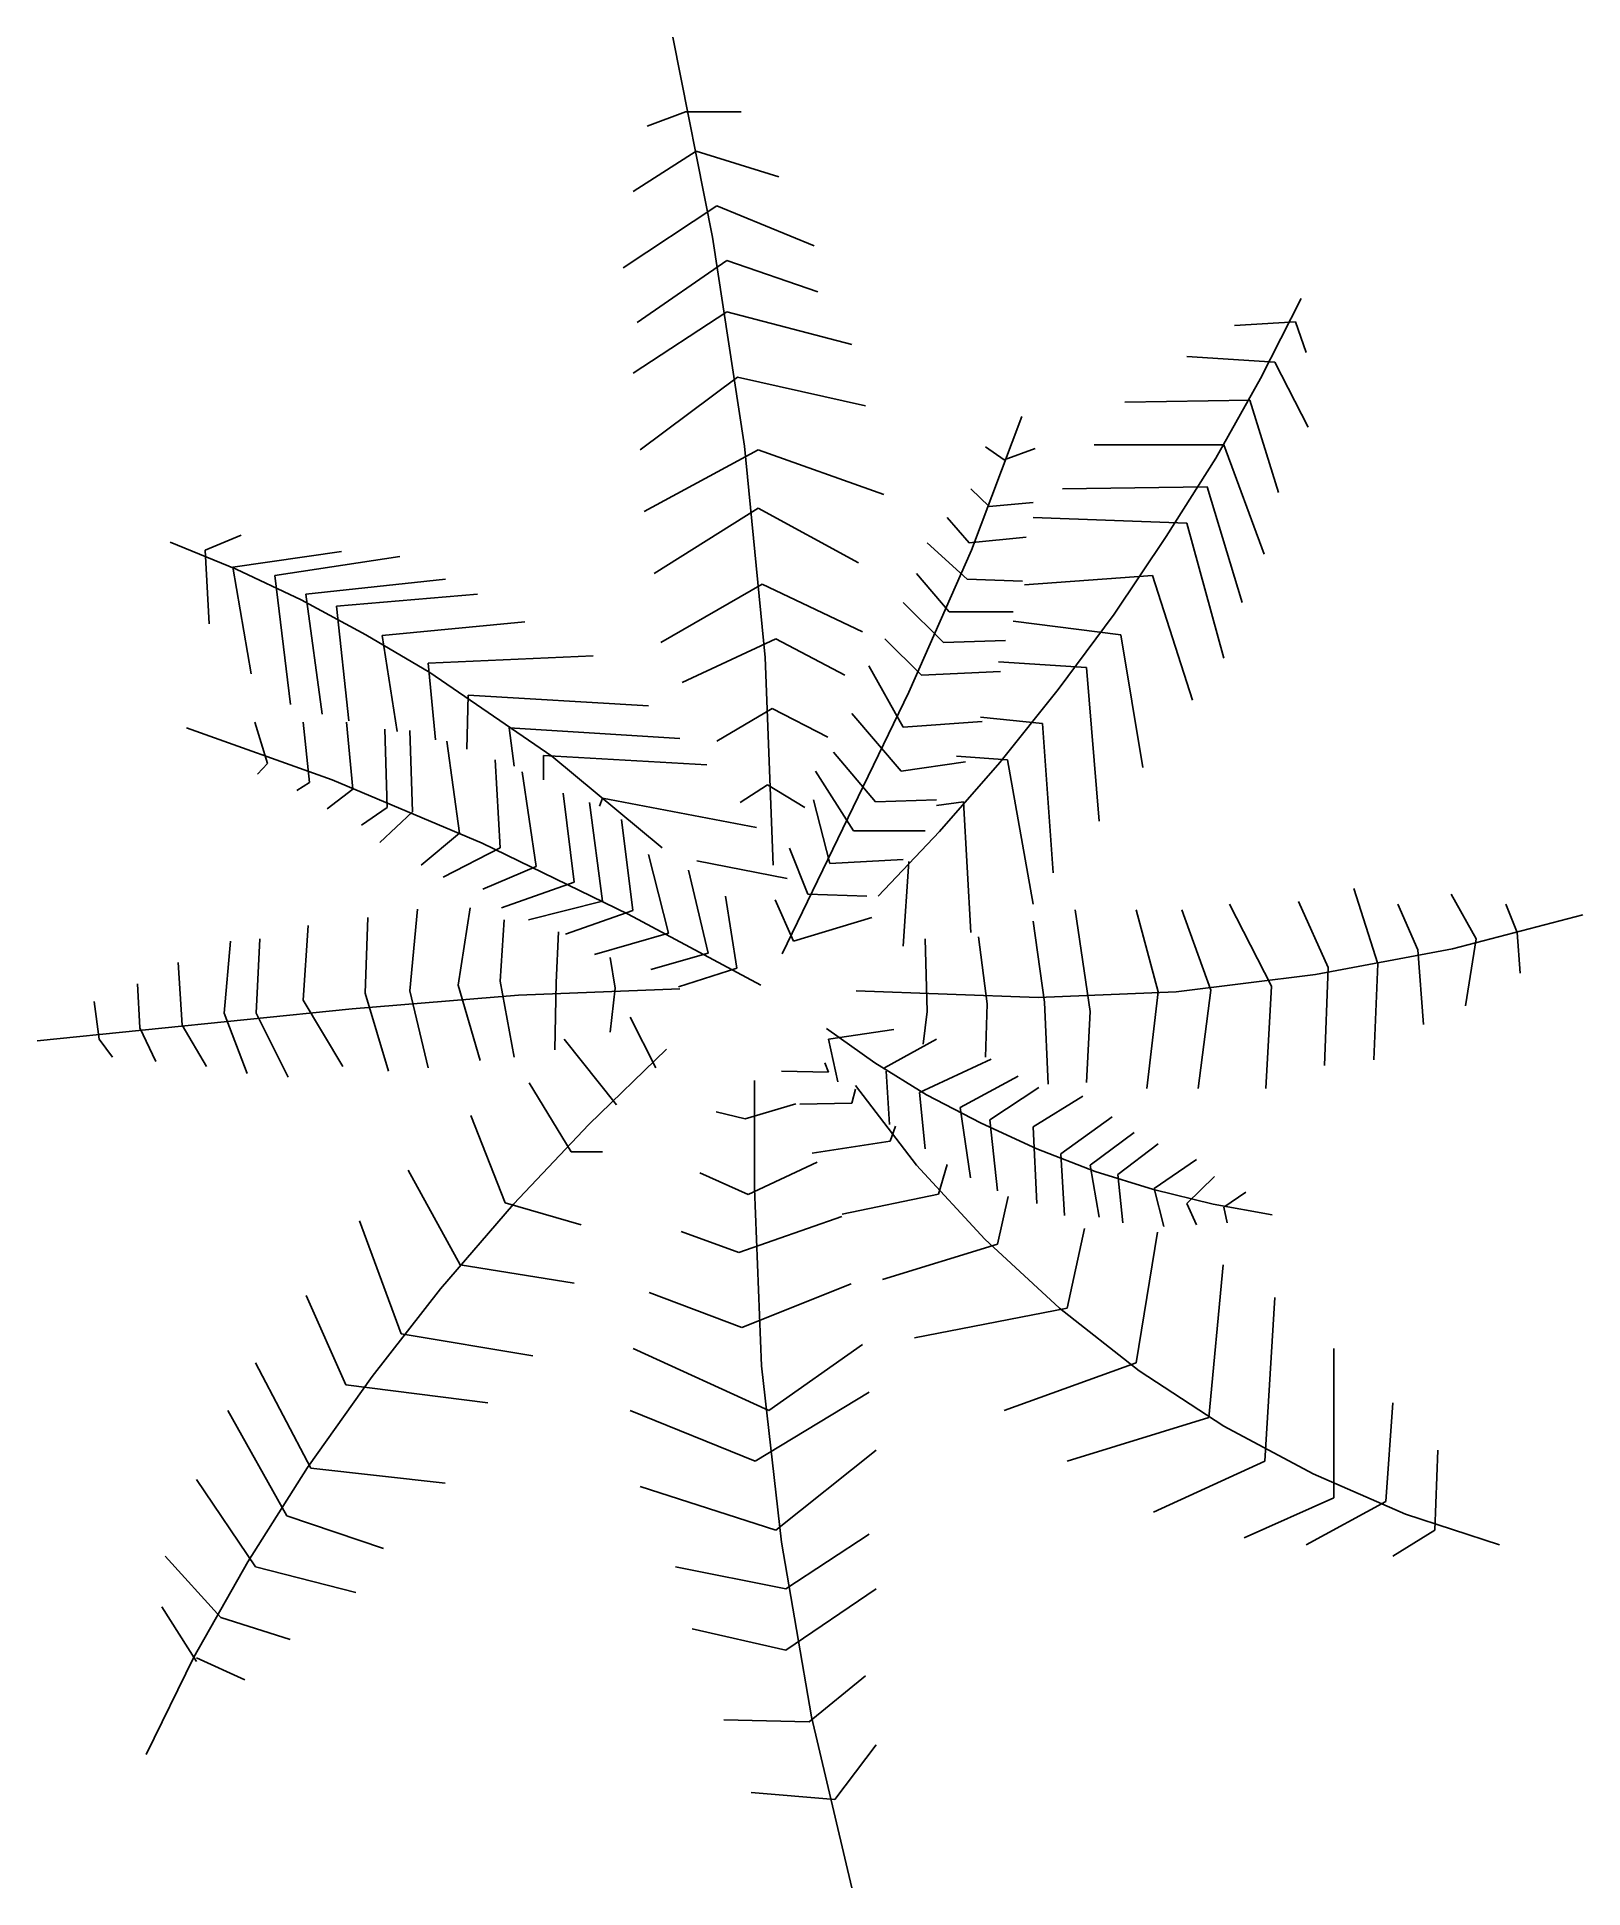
# Model space of a CAD drawing. Extents: x -31.3 to 31.3, y -37.4 to 37.6.
import ezdxf

# ---------------------------------------------------------------- set-up
doc = ezdxf.new("R2010")
doc.units = 0
doc.layers.get('0').update_dxf_attribs({"linetype": 'CONTINUOUS'})

msp = doc.modelspace()

# ---------------------------------------------------------------- linework, layer by layer
at = {"linetype": 'CONTINUOUS'}
for points in [[(-1.499, 4.014), (-1.829, 12.425), (-2.668, 20.988), (-3.963, 29.45), (-5.564, 37.555)], [(-6.606, 33.947), (-5.056, 34.532), (-2.795, 34.532)], [(-7.165, 31.305), (-4.624, 32.931), (-1.27, 31.889)], [(-7.572, 28.205), (-3.786, 30.72)], [(-3.786, 30.72), (0.152, 29.094)], [(-7.013, 25.994), (-3.379, 28.51)], [(-3.379, 28.51), (0.304, 27.239)], [(-7.165, 23.936), (-3.379, 26.426)], [(-3.379, 26.426), (1.677, 25.105)], [(2.744, 2.769), (5.234, 5.386), (7.673, 8.182), (10.036, 11.129), (12.298, 14.178), (14.407, 17.329), (16.414, 20.505), (18.218, 23.732), (19.87, 26.96)], [(17.177, 25.867), (19.641, 26.019), (20.073, 24.774)], [(15.246, 24.622), (18.803, 24.393), (20.15, 21.75)], [(-6.886, 20.836), (-2.947, 23.783)], [(-2.947, 23.783), (2.236, 22.614)], [(12.73, 22.767), (17.787, 22.843), (18.955, 19.108)], [(-1.143, 0.431), (3.989, 11.027), (6.53, 16.77), (8.563, 22.182)], [(11.485, 21.039), (16.745, 21.039)], [(16.745, 21.039), (18.371, 16.618)], [(-6.733, 18.346), (-2.109, 20.836)], [(-2.109, 20.836), (2.972, 19.032)], [(7.089, 20.963), (7.851, 20.429), (9.096, 20.887)], [(6.504, 19.26), (7.241, 18.549), (9.02, 18.701)], [(10.214, 19.26), (16.059, 19.337)], [(16.059, 19.337), (17.482, 14.661)], [(-6.327, 15.83), (-2.109, 18.473)], [(-2.109, 18.473), (1.956, 16.262)], [(5.539, 18.091), (6.428, 17.075), (8.741, 17.304)], [(9.02, 18.091), (15.246, 17.863)], [(-23.046, 17.38), (-24.495, 16.77)], [(15.246, 17.863), (16.745, 12.4)], [(-5.996, 4.726), (-10.468, 8.436), (-15.398, 11.815), (-17.99, 13.34), (-20.607, 14.763), (-23.25, 16.008), (-25.918, 17.1)], [(-24.495, 16.77), (-24.342, 13.797)], [(-18.981, 16.719), (-23.377, 16.084)], [(-16.618, 16.516), (-21.674, 15.754)], [(4.726, 17.075), (6.352, 15.601), (8.588, 15.525)], [(-23.377, 16.084), (-22.64, 11.764)], [(-21.674, 15.754), (-21.039, 10.519)], [(4.294, 15.83), (5.615, 14.28)], [(8.664, 15.373), (13.848, 15.754)], [(13.848, 15.754), (15.474, 10.697)], [(-14.763, 15.601), (-20.429, 14.991)], [(-6.047, 13.035), (-1.956, 15.398)], [(-1.956, 15.398), (2.109, 13.467)], [(-20.429, 14.991), (-19.768, 10.138)], [(-13.467, 14.991), (-19.184, 14.509)], [(-19.184, 14.509), (-18.676, 9.859)], [(3.76, 14.661), (5.386, 13.035)], [(5.615, 14.28), (8.207, 14.28)], [(-11.561, 13.873), (-17.329, 13.314)], [(8.207, 13.899), (12.577, 13.34)], [(-17.329, 13.314), (-16.719, 9.427)], [(-5.183, 11.409), (-1.397, 13.187)], [(-1.397, 13.187), (1.397, 11.714)], [(3.023, 13.187), (4.497, 11.714)], [(5.386, 13.035), (7.902, 13.111)], [(12.577, 13.34), (13.467, 7.978)], [(-8.791, 12.501), (-15.474, 12.196)], [(-15.474, 12.196), (-15.169, 9.096)], [(2.363, 12.095), (3.76, 9.604)], [(7.623, 12.247), (11.18, 12.018)], [(11.18, 12.018), (11.688, 5.793)], [(4.497, 11.714), (7.699, 11.866)], [(-13.848, 10.9), (-13.899, 8.715)], [(-6.555, 10.468), (-13.848, 10.9)], [(-22.487, 9.808), (-21.979, 8.131)], [(-20.531, 9.808), (-20.277, 7.368)], [(-18.777, 9.808), (-18.523, 7.089)], [(-3.786, 9.045), (-1.55, 10.367)], [(-1.55, 10.367), (0.711, 9.198)], [(1.677, 10.164), (3.684, 7.826)], [(3.76, 9.604), (6.962, 9.833)], [(6.886, 10.011), (9.401, 9.757)], [(9.401, 9.757), (9.833, 3.709)], [(-2.007, -0.838), (-7.368, 2.032), (-13.289, 4.904), (-19.362, 7.47), (-25.257, 9.579)], [(-17.227, 9.528), (-17.126, 6.352)], [(-16.211, 9.477), (-16.109, 6.174)], [(-14.712, 9.045), (-14.204, 5.31)], [(-5.285, 9.147), (-12.196, 9.579)], [(-12.196, 9.579), (-11.993, 8.029)], [(-12.755, 8.283), (-12.552, 4.726)], [(-4.192, 8.08), (-10.799, 8.461)], [(-10.799, 8.461), (-10.799, 7.47)], [(0.94, 8.588), (2.642, 6.581)], [(5.92, 8.436), (7.978, 8.283)], [(7.978, 8.283), (9.02, 2.439)], [(-21.979, 8.131), (-22.386, 7.699)], [(-11.663, 7.8), (-11.104, 3.963)], [(0.203, 7.826), (1.753, 5.412)], [(3.684, 7.826), (6.276, 8.207)], [(-20.277, 7.368), (-20.785, 7.038)], [(-18.523, 7.089), (-19.565, 6.301)], [(-10.011, 6.936), (-9.554, 3.328)], [(-1.727, 7.267), (-2.845, 6.555)], [(-0.228, 6.352), (-1.727, 7.267)], [(-17.126, 6.352), (-18.168, 5.641)], [(-16.109, 6.174), (-17.431, 4.929)], [(-8.944, 6.555), (-8.41, 2.566)], [(-8.41, 6.733), (-8.537, 6.403)], [(-2.185, 5.539), (-8.41, 6.733)], [(0.127, 6.657), (0.787, 4.091)], [(2.642, 6.581), (5.107, 6.657)], [(5.107, 6.428), (6.2, 6.581)], [(6.2, 6.581), (6.504, 1.295)], [(-14.204, 5.31), (-15.754, 4.014)], [(-7.648, 5.869), (-7.191, 2.185)], [(1.753, 5.412), (4.65, 5.412)], [(-12.552, 4.726), (-14.864, 3.531)], [(-0.838, 4.7), (-0.101, 2.845)], [(-11.104, 3.963), (-13.264, 3.049)], [(-6.555, 4.446), (-5.742, 1.27)], [(-4.141, 0.457), (-4.929, 3.811)], [(-4.599, 4.192), (-0.94, 3.481)], [(0.787, 4.091), (3.76, 4.243)], [(3.989, 4.167), (3.76, 0.736)], [(-9.554, 3.328), (-12.501, 2.286)], [(22.005, 3.074), (22.97, 0.025)], [(-13.772, 2.286), (-14.255, -0.838)], [(-8.41, 2.566), (-11.409, 1.804)], [(-2.972, -0.152), (-3.43, 2.769)], [(-1.422, 2.617), (-0.686, 0.94)], [(-0.101, 2.845), (2.286, 2.769)], [(16.973, 2.439), (18.676, -0.889)], [(19.768, 2.541), (20.963, -0.127)], [(23.783, 2.439), (24.596, 0.584)], [(25.943, 2.845), (26.96, 1.041)], [(28.154, 2.439), (28.611, 1.295)], [(-20.327, 1.575), (-20.531, -1.448)], [(-17.914, 1.905), (-18.015, -1.168)], [(-15.906, 2.236), (-16.211, -1.067)], [(-12.4, 1.804), (-12.552, -0.686)], [(-7.191, 2.185), (-9.909, 1.219)], [(-0.686, 0.94), (2.49, 1.905)], [(1.854, -1.067), (9.223, -1.346), (14.814, -1.118), (20.455, -0.406), (25.994, 0.635), (31.279, 2.007)], [(9.02, 1.753), (9.477, -1.524)], [(10.723, 2.21), (11.332, -1.905)], [(13.187, 2.21), (14.077, -1.118)], [(15.042, 2.21), (16.211, -1.041)], [(-23.478, 0.94), (-23.732, -1.981)], [(-22.284, 1.041), (-22.437, -1.981)], [(-10.189, 1.321), (-10.291, -0.736)], [(-5.742, 1.27), (-8.741, 0.406)], [(4.65, 1.041), (4.726, -1.905)], [(6.809, 1.118), (7.165, -1.6)], [(26.96, 1.041), (26.528, -1.677)], [(28.611, 1.295), (28.738, -0.355)], [(-25.587, 0.076), (-25.435, -2.464)], [(-8.105, 0.279), (-7.902, -0.965)], [(-6.454, -0.203), (-4.141, 0.457)], [(22.97, 0.025), (22.818, -3.862)], [(24.596, 0.584), (24.825, -2.439)], [(-12.552, -0.686), (-11.993, -3.76)], [(-10.291, -0.736), (-10.341, -3.455)], [(-5.336, -0.914), (-2.972, -0.152)], [(20.963, -0.127), (20.81, -4.091)], [(-5.285, -0.99), (-11.815, -1.245), (-18.549, -1.804), (-31.305, -3.1)], [(-28.992, -1.499), (-28.789, -3.023)], [(-27.239, -0.787), (-27.137, -2.566)], [(-20.531, -1.448), (-18.93, -4.141)], [(-18.015, -1.168), (-17.075, -4.319)], [(-16.211, -1.067), (-15.474, -4.192)], [(-14.255, -0.838), (-13.365, -3.887)], [(-7.902, -0.965), (-8.105, -2.744)], [(14.077, -1.118), (13.619, -5.031)], [(16.211, -1.041), (15.703, -5.031)], [(18.676, -0.889), (18.447, -5.031)], [(-23.732, -1.981), (-22.792, -4.421)], [(-22.437, -1.981), (-21.141, -4.573)], [(-7.292, -2.134), (-6.25, -4.192)], [(4.726, -1.905), (4.573, -3.227)], [(7.165, -1.6), (7.089, -3.76)], [(9.477, -1.524), (9.63, -4.853)], [(11.332, -1.905), (11.18, -4.777)], [(-27.137, -2.566), (-26.502, -3.938)], [(-25.435, -2.464), (-24.444, -4.141)], [(0.66, -2.591), (2.617, -3.989), (4.7, -5.285), (6.911, -6.428), (9.173, -7.47), (11.536, -8.385), (13.899, -9.122), (16.313, -9.706), (18.701, -10.138)], [(3.379, -2.642), (0.736, -3.023)], [(-28.789, -3.023), (-28.255, -3.76)], [(-5.818, -3.43), (-8.969, -6.479), (-12.018, -9.706), (-14.966, -13.136), (-17.736, -16.694), (-20.353, -20.378), (-22.767, -24.19), (-24.952, -28.052), (-26.883, -31.991)], [(-7.851, -5.691), (-9.96, -3.023)], [(0.736, -3.023), (1.118, -4.751)], [(2.998, -4.192), (5.107, -3.023)], [(-1.168, -4.319), (0.736, -4.37)], [(0.736, -4.37), (0.584, -3.989)], [(3.074, -4.319), (3.201, -6.479)], [(4.421, -5.183), (7.318, -3.836)], [(-9.681, -7.597), (-11.383, -4.802)], [(-2.261, -4.7), (-2.261, -9.071), (-1.981, -16.262), (-1.168, -23.402), (0.05, -30.466), (1.677, -37.403)], [(1.677, -5.615), (1.829, -5.056)], [(1.829, -4.904), (4.294, -8.131), (7.063, -11.129), (10.087, -13.924), (13.314, -16.465), (16.745, -18.701), (20.353, -20.632), (24.088, -22.259), (27.9, -23.504)], [(4.65, -7.47), (4.421, -5.183)], [(6.072, -5.793), (8.41, -4.522)], [(7.267, -6.301), (9.249, -4.98)], [(-2.642, -6.25), (-3.811, -5.971)], [(-0.584, -5.641), (-2.642, -6.25)], [(-0.431, -5.666), (1.677, -5.615)], [(6.479, -8.639), (6.072, -5.793)], [(11.027, -5.336), (9.02, -6.581)], [(-12.349, -9.655), (-13.746, -6.123)], [(3.227, -7.165), (3.455, -6.555)], [(7.572, -9.173), (7.267, -6.301)], [(9.02, -6.581), (9.173, -9.681)], [(12.222, -6.174), (10.138, -7.673)], [(0.076, -7.648), (3.227, -7.165)], [(13.111, -6.809), (11.332, -8.131)], [(14.077, -7.267), (12.45, -8.512)], [(-8.41, -7.597), (-9.681, -7.597)], [(0.279, -8.004), (-2.515, -9.325)], [(5.183, -9.3), (5.539, -8.105)], [(10.138, -7.673), (10.291, -10.163)], [(11.332, -8.131), (11.688, -10.24)], [(15.627, -7.902), (13.924, -9.071)], [(-14.178, -12.171), (-16.287, -8.334)], [(-2.515, -9.325), (-4.472, -8.436)], [(12.45, -8.512), (12.654, -10.468)], [(16.364, -8.588), (15.246, -9.681)], [(-9.274, -10.545), (-12.349, -9.655)], [(1.295, -10.113), (5.183, -9.3)], [(7.572, -11.332), (8.004, -9.401)], [(13.924, -9.071), (14.305, -10.621)], [(15.246, -9.681), (15.627, -10.545)], [(17.634, -9.223), (16.745, -9.833)], [(-16.567, -14.966), (-18.244, -10.392)], [(1.27, -10.214), (-2.896, -11.663)], [(16.745, -9.833), (16.872, -10.468)], [(-2.896, -11.663), (-5.234, -10.824)], [(10.392, -13.924), (11.104, -10.697)], [(13.187, -16.135), (14.051, -10.85)], [(2.922, -12.755), (7.572, -11.332)], [(-9.554, -12.908), (-14.178, -12.171)], [(16.135, -18.346), (16.719, -12.171)], [(-18.803, -17.024), (-20.404, -13.416)], [(-2.769, -14.712), (-6.53, -13.289)], [(1.651, -12.933), (-2.769, -14.712)], [(18.396, -20.124), (18.803, -13.492)], [(4.218, -15.118), (10.392, -13.924)], [(-11.231, -15.855), (-16.567, -14.966)], [(-7.165, -15.55), (-1.677, -18.066)], [(-1.677, -18.066), (2.109, -15.398)], [(21.191, -21.598), (21.191, -15.55)], [(-20.226, -20.404), (-22.462, -16.135)], [(7.851, -18.066), (13.187, -16.135)], [(-13.06, -17.761), (-18.803, -17.024)], [(-2.236, -20.124), (2.388, -17.329)], [(23.3, -21.75), (23.58, -17.761)], [(-21.191, -22.335), (-23.58, -18.066)], [(-7.292, -18.066), (-2.236, -20.124)], [(10.392, -20.124), (16.135, -18.346)], [(-1.397, -22.919), (2.668, -19.667)], [(13.899, -22.182), (18.396, -20.124)], [(25.282, -22.919), (25.41, -19.667)], [(-22.462, -24.393), (-24.85, -20.861)], [(-14.788, -21.014), (-20.226, -20.404)], [(-6.886, -21.141), (-1.397, -22.919)], [(17.558, -23.224), (21.191, -21.598)], [(-17.278, -23.656), (-21.191, -22.335)], [(20.073, -23.504), (23.3, -21.75)], [(-0.99, -25.282), (2.388, -23.072)], [(23.58, -23.961), (25.282, -22.919)], [(-23.859, -26.451), (-26.121, -23.961)], [(-18.396, -25.435), (-22.462, -24.393)], [(-5.463, -24.393), (-0.99, -25.282)], [(-0.99, -27.773), (2.668, -25.282)], [(-24.85, -28.23), (-26.248, -26.019)], [(-21.064, -27.341), (-23.859, -26.451)], [(-4.777, -26.909), (-0.99, -27.773)], [(-24.85, -28.078), (-22.894, -28.967)], [(-0.05, -30.669), (2.236, -28.814)], [(-3.506, -30.593), (-0.05, -30.669)], [(0.99, -33.82), (2.668, -31.61)], [(-2.388, -33.541), (0.99, -33.82)]]:
    msp.add_lwpolyline(points, dxfattribs=at)

doc.saveas('drawing.dxf')
